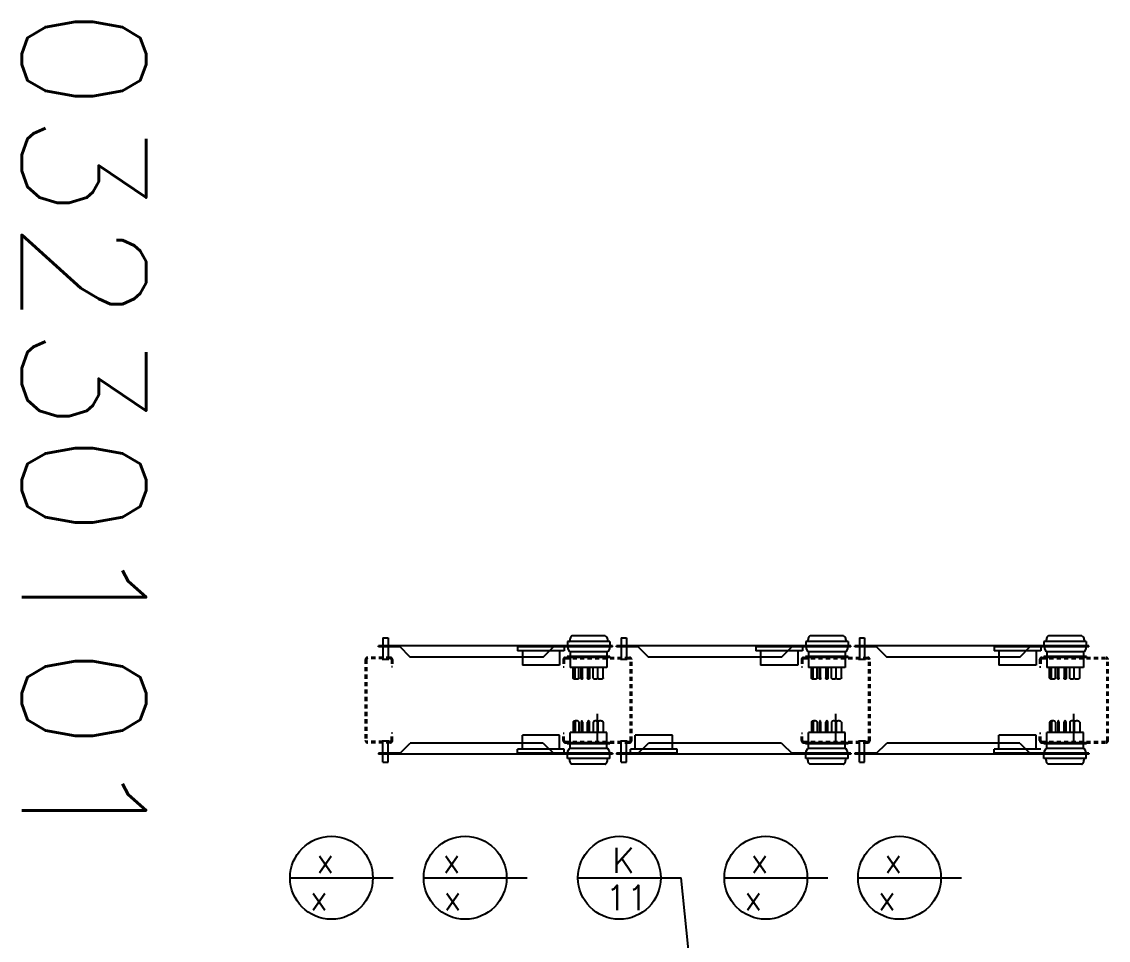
# Model space of a CAD drawing. Extents: x 1 to 153, y 1 to 83.
# Drawn here: x 1.29 to 34.07, y 45.42 to 73.12 of the extents above; entities that cross this region are included whole.
import ezdxf

# ---------------------------------------------------------------- set-up
doc = ezdxf.new("R2010")
doc.units = 0
doc.header["$MEASUREMENT"] = 0
doc.linetypes.add('HIDDEN2', pattern=[0.1875, 0.125, -0.0625])
for name, color, linetype in [('DIM', 1, 'CONTINUOUS'), ('HATCH', 2, 'CONTINUOUS'), ('HIDDEN2', 6, 'HIDDEN2'), ('OBJECT', 3, 'CONTINUOUS'), ('TEXT', 2, 'CONTINUOUS')]:
    doc.layers.add(name, color=color, linetype=linetype)
doc.styles.add('SIMPLEX', font='SIMPLEX')
doc.dimstyles.get("Standard").update_dxf_attribs({"dimtxt": 0.18, "dimasz": 0.18, "dimexe": 0.18, "dimexo": 0.0625, "dimgap": 0.09, "dimtad": 0, "dimtih": 1, "dimtoh": 1, "dimdec": 4, "dimzin": 0, "dimdsep": 46, "dimtxsty": 'STANDARD', "dimcen": 0.09, "dimadec": 0, "dimazin": 0, "dimtfac": 1, "dimtdec": 4, "dimtofl": 0, "dimtmove": 0, "dimatfit": 3, "dimfxl": 1, "dimtolj": 1, "dimtzin": 0, "dimarcsym": 0})

msp = doc.modelspace()

# ---------------------------------------------------------------- linework, layer by layer
at = {"layer": 'DIM'}
for p, q in [((12.193, 54.537), (12.193, 53.912)), ((12.193, 54.537), (12.349, 54.537)), ((12.349, 54.537), (12.349, 53.912)), ((19.381, 54.537), (19.537, 54.537)), ((19.381, 54.537), (19.381, 53.912)), ((19.537, 54.537), (19.537, 53.912)), ((26.568, 54.537), (26.724, 54.537)), ((26.568, 54.537), (26.568, 53.912)), ((26.724, 54.537), (26.724, 53.912)), ((16.254, 54.266), (16.254, 54.146)), ((17.664, 54.266), (16.254, 54.266)), ((17.664, 54.146), (16.254, 54.146)), ((16.397, 54.146), (16.397, 53.716)), ((17.522, 54.146), (17.522, 53.716)), ((17.664, 54.266), (17.664, 54.146)), ((24.852, 54.266), (23.442, 54.266)), ((23.442, 54.266), (23.442, 54.146)), ((24.852, 54.146), (23.442, 54.146)), ((23.584, 54.146), (23.584, 53.716)), ((24.709, 54.146), (24.709, 53.716)), ((24.852, 54.266), (24.852, 54.146)), ((32.039, 54.266), (30.629, 54.266)), ((30.629, 54.266), (30.629, 54.146)), ((32.039, 54.146), (30.629, 54.146)), ((30.772, 54.146), (30.772, 53.716)), ((31.897, 54.146), (31.897, 53.716)), ((32.039, 54.266), (32.039, 54.146)), ((12.168, 53.912), (12.168, 53.892)), ((12.168, 53.892), (12.374, 53.892)), ((12.374, 53.912), (12.374, 53.892)), ((19.356, 53.912), (19.356, 53.892)), ((19.356, 53.892), (19.562, 53.892)), ((19.562, 53.912), (19.562, 53.892)), ((26.543, 53.912), (26.543, 53.892)), ((26.543, 53.892), (26.749, 53.892)), ((26.749, 53.912), (26.749, 53.892)), ((17.522, 53.716), (16.397, 53.716)), ((24.709, 53.716), (23.584, 53.716)), ((31.897, 53.716), (30.772, 53.716)), ((16.397, 51.178), (16.397, 51.608)), ((17.522, 51.608), (16.397, 51.608)), ((17.522, 51.178), (17.522, 51.608)), ((20.928, 51.608), (19.803, 51.608)), ((19.803, 51.178), (19.803, 51.608)), ((20.928, 51.178), (20.928, 51.608)), ((31.897, 51.608), (30.772, 51.608)), ((30.772, 51.178), (30.772, 51.608)), ((31.897, 51.178), (31.897, 51.608)), ((12.168, 51.432), (12.374, 51.432)), ((12.168, 51.412), (12.168, 51.432)), ((12.193, 50.787), (12.193, 51.412)), ((12.349, 50.787), (12.349, 51.412)), ((12.374, 51.412), (12.374, 51.432)), ((16.254, 51.058), (16.254, 51.178)), ((17.664, 51.178), (16.254, 51.178)), ((17.664, 51.058), (17.664, 51.178)), ((19.356, 51.412), (19.356, 51.432)), ((19.356, 51.432), (19.562, 51.432)), ((19.381, 50.787), (19.381, 51.412)), ((19.537, 50.787), (19.537, 51.412)), ((19.562, 51.412), (19.562, 51.432)), ((21.071, 51.178), (19.661, 51.178)), ((19.661, 51.058), (19.661, 51.178)), ((21.071, 51.058), (21.071, 51.178)), ((26.543, 51.432), (26.749, 51.432)), ((26.543, 51.412), (26.543, 51.432)), ((26.568, 50.787), (26.568, 51.412)), ((26.724, 50.787), (26.724, 51.412)), ((26.749, 51.412), (26.749, 51.432)), ((32.039, 51.178), (30.629, 51.178)), ((30.629, 51.058), (30.629, 51.178)), ((17.664, 51.058), (16.254, 51.058)), ((21.071, 51.058), (19.661, 51.058)), ((32.039, 51.058), (30.629, 51.058)), ((12.193, 50.787), (12.349, 50.787)), ((19.381, 50.787), (19.537, 50.787)), ((26.568, 50.787), (26.724, 50.787))]:
    msp.add_line(p, q, dxfattribs=at)
at = {"layer": 'HATCH'}
for p, q in [((18.662, 51.393), (18.662, 52.244)), ((25.85, 51.393), (25.85, 52.244)), ((33.037, 51.393), (33.037, 52.244))]:
    msp.add_line(p, q, dxfattribs=at)
at = {"layer": 'HIDDEN2'}
for p, q in [((11.66, 53.882), (11.66, 51.442)), ((11.696, 53.882), (11.696, 51.442)), ((12.416, 53.948), (11.726, 53.948)), ((12.416, 53.912), (11.726, 53.912)), ((12.446, 53.882), (12.446, 53.662)), ((12.482, 53.882), (12.482, 53.662)), ((17.626, 53.882), (17.626, 53.662)), ((17.662, 53.882), (17.662, 53.662)), ((17.692, 53.948), (19.632, 53.948)), ((17.692, 53.912), (19.632, 53.912)), ((19.662, 51.442), (19.662, 53.882)), ((19.698, 51.442), (19.698, 53.882)), ((24.814, 53.882), (24.814, 53.662)), ((24.85, 53.882), (24.85, 53.662)), ((24.88, 53.948), (26.82, 53.948)), ((24.88, 53.912), (26.82, 53.912)), ((26.85, 51.442), (26.85, 53.882)), ((26.886, 51.442), (26.886, 53.882)), ((32.001, 53.882), (32.001, 53.662)), ((32.037, 53.882), (32.037, 53.662)), ((32.067, 53.948), (34.007, 53.948)), ((32.067, 53.912), (34.007, 53.912)), ((34.037, 51.442), (34.037, 53.882)), ((34.073, 51.442), (34.073, 53.882)), ((12.482, 53.662), (12.446, 53.662)), ((17.626, 53.662), (17.662, 53.662)), ((24.814, 53.662), (24.85, 53.662)), ((32.001, 53.662), (32.037, 53.662)), ((12.446, 51.442), (12.446, 51.662)), ((12.482, 51.662), (12.446, 51.662)), ((12.482, 51.442), (12.482, 51.662)), ((17.626, 51.442), (17.626, 51.662)), ((17.626, 51.662), (17.662, 51.662)), ((17.662, 51.442), (17.662, 51.662)), ((24.814, 51.662), (24.85, 51.662)), ((24.814, 51.442), (24.814, 51.662)), ((24.85, 51.442), (24.85, 51.662)), ((32.001, 51.662), (32.037, 51.662)), ((32.001, 51.442), (32.001, 51.662)), ((32.037, 51.442), (32.037, 51.662)), ((12.416, 51.412), (11.726, 51.412)), ((12.416, 51.376), (11.726, 51.376)), ((17.692, 51.412), (19.632, 51.412)), ((17.692, 51.376), (19.632, 51.376)), ((24.88, 51.412), (26.82, 51.412)), ((24.88, 51.376), (26.82, 51.376)), ((32.067, 51.412), (34.007, 51.412)), ((32.067, 51.376), (34.007, 51.376))]:
    msp.add_line(p, q, dxfattribs=at)
for centre, radius, start, end in [((11.726, 53.882), 0.066, 90, 180), ((11.726, 53.882), 0.03, 90, 180), ((12.416, 53.882), 0.066, 0, 90), ((12.416, 53.882), 0.03, 0, 90), ((17.692, 53.882), 0.066, 90, 180), ((17.692, 53.882), 0.03, 90, 180), ((19.632, 53.882), 0.066, 0, 90), ((19.632, 53.882), 0.03, 0, 90), ((24.88, 53.882), 0.066, 90, 180), ((24.88, 53.882), 0.03, 90, 180), ((26.82, 53.882), 0.066, 0, 90), ((26.82, 53.882), 0.03, 0, 90), ((32.067, 53.882), 0.066, 90, 180), ((32.067, 53.882), 0.03, 90, 180), ((34.007, 53.882), 0.066, 0, 90), ((34.007, 53.882), 0.03, 0, 90), ((11.726, 51.442), 0.066, 180, 270), ((11.726, 51.442), 0.03, 180, 270), ((12.416, 51.442), 0.03, 270, 0), ((12.416, 51.442), 0.066, 270, 0), ((17.692, 51.442), 0.066, 180, 270), ((17.692, 51.442), 0.03, 180, 270), ((19.632, 51.442), 0.03, 270, 0), ((19.632, 51.442), 0.066, 270, 0), ((24.88, 51.442), 0.066, 180, 270), ((24.88, 51.442), 0.03, 180, 270), ((26.82, 51.442), 0.066, 270, 0), ((26.82, 51.442), 0.03, 270, 0), ((32.067, 51.442), 0.066, 180, 270), ((32.067, 51.442), 0.03, 180, 270), ((34.007, 51.442), 0.066, 270, 0), ((34.007, 51.442), 0.03, 270, 0)]:
    msp.add_arc(centre, radius, start, end, dxfattribs=at)
at = {"layer": 'OBJECT'}
for p, q in [((19.036, 54.426), (17.757, 54.426)), ((17.757, 54.426), (17.757, 54.296)), ((18.897, 54.596), (17.897, 54.596)), ((19.036, 54.426), (19.036, 54.296)), ((26.224, 54.426), (24.945, 54.426)), ((24.945, 54.426), (24.945, 54.296)), ((26.084, 54.596), (25.084, 54.596)), ((26.224, 54.426), (26.224, 54.296)), ((32.132, 54.426), (32.132, 54.296)), ((33.411, 54.426), (32.132, 54.426)), ((33.272, 54.596), (32.272, 54.596)), ((33.411, 54.426), (33.411, 54.296)), ((19.116, 54.296), (12.053, 54.296)), ((12.053, 54.266), (12.053, 54.296)), ((12.708, 54.266), (12.053, 54.266)), ((12.678, 54.296), (13.016, 53.958)), ((17.028, 53.958), (17.366, 54.296)), ((19.116, 54.266), (17.336, 54.266)), ((17.772, 54.266), (17.772, 54.206)), ((17.772, 54.206), (17.822, 54.119)), ((18.972, 54.119), (17.822, 54.119)), ((17.845, 54.119), (17.845, 53.979)), ((18.949, 54.119), (18.949, 53.979)), ((19.022, 54.206), (18.972, 54.119)), ((19.022, 54.266), (19.022, 54.206)), ((19.022, 54.266), (19.022, 54.206)), ((19.116, 54.266), (19.116, 54.296)), ((26.303, 54.296), (19.241, 54.296)), ((19.241, 54.266), (19.241, 54.296)), ((19.896, 54.266), (19.241, 54.266)), ((19.866, 54.296), (20.204, 53.958)), ((24.215, 53.958), (24.553, 54.296)), ((26.303, 54.266), (24.523, 54.266)), ((24.959, 54.266), (24.959, 54.206)), ((24.959, 54.206), (25.009, 54.119)), ((26.159, 54.119), (25.009, 54.119)), ((25.032, 54.119), (25.032, 53.979)), ((26.136, 54.119), (26.136, 53.979)), ((26.209, 54.206), (26.159, 54.119)), ((26.209, 54.266), (26.209, 54.206)), ((26.303, 54.266), (26.303, 54.296)), ((33.491, 54.296), (26.428, 54.296)), ((26.428, 54.266), (26.428, 54.296)), ((27.083, 54.266), (26.428, 54.266)), ((27.053, 54.296), (27.391, 53.958)), ((31.403, 53.958), (31.741, 54.296)), ((33.491, 54.266), (31.711, 54.266)), ((32.147, 54.266), (32.147, 54.206)), ((32.147, 54.206), (32.197, 54.119)), ((33.347, 54.119), (32.197, 54.119)), ((32.22, 54.119), (32.22, 53.979)), ((33.324, 54.119), (33.324, 53.979)), ((33.397, 54.206), (33.347, 54.119)), ((33.397, 54.266), (33.397, 54.206)), ((33.491, 54.266), (33.491, 54.296)), ((17.028, 53.958), (13.016, 53.958)), ((19.04, 53.979), (17.754, 53.979)), ((17.754, 53.979), (17.754, 53.948)), ((19.04, 53.948), (17.754, 53.948)), ((17.845, 53.948), (17.845, 53.64)), ((18.949, 53.948), (18.949, 53.64)), ((19.04, 53.979), (19.04, 53.948)), ((24.215, 53.958), (20.204, 53.958)), ((26.227, 53.979), (24.941, 53.979)), ((24.941, 53.979), (24.941, 53.948)), ((26.227, 53.948), (24.941, 53.948)), ((25.032, 53.948), (25.032, 53.64)), ((26.136, 53.948), (26.136, 53.64)), ((26.227, 53.979), (26.227, 53.948)), ((31.403, 53.958), (27.391, 53.958)), ((32.129, 53.979), (32.129, 53.948)), ((33.415, 53.979), (32.129, 53.979)), ((33.415, 53.948), (32.129, 53.948)), ((32.22, 53.948), (32.22, 53.64)), ((33.324, 53.948), (33.324, 53.64)), ((33.415, 53.979), (33.415, 53.948)), ((18.949, 53.64), (17.845, 53.64)), ((17.93, 53.33), (17.93, 53.64)), ((17.987, 53.33), (17.987, 53.64)), ((18.103, 53.33), (18.103, 53.64)), ((18.174, 53.33), (18.174, 53.64)), ((18.208, 53.33), (18.208, 53.64)), ((18.367, 53.64), (18.367, 53.33)), ((18.427, 53.64), (18.427, 53.33)), ((18.538, 53.33), (18.538, 53.64)), ((18.672, 53.33), (18.672, 53.64)), ((18.836, 53.33), (18.836, 53.64)), ((26.136, 53.64), (25.032, 53.64)), ((25.117, 53.33), (25.117, 53.64)), ((25.174, 53.33), (25.174, 53.64)), ((25.291, 53.33), (25.291, 53.64)), ((25.362, 53.33), (25.362, 53.64)), ((25.395, 53.33), (25.395, 53.64)), ((25.554, 53.64), (25.554, 53.33)), ((25.614, 53.64), (25.614, 53.33)), ((25.725, 53.33), (25.725, 53.64)), ((25.86, 53.33), (25.86, 53.64)), ((26.023, 53.33), (26.023, 53.64)), ((33.324, 53.64), (32.22, 53.64)), ((32.305, 53.33), (32.305, 53.64)), ((32.362, 53.33), (32.362, 53.64)), ((32.478, 53.33), (32.478, 53.64)), ((32.549, 53.33), (32.549, 53.64)), ((32.583, 53.33), (32.583, 53.64)), ((32.742, 53.64), (32.742, 53.33)), ((32.802, 53.64), (32.802, 53.33)), ((32.913, 53.33), (32.913, 53.64)), ((33.047, 53.33), (33.047, 53.64)), ((33.211, 53.33), (33.211, 53.64)), ((17.93, 51.993), (17.93, 51.684)), ((17.987, 51.993), (17.987, 51.684)), ((18.103, 51.993), (18.103, 51.684)), ((18.174, 51.993), (18.174, 51.684)), ((18.208, 51.993), (18.208, 51.684)), ((18.367, 51.684), (18.367, 51.993)), ((18.427, 51.684), (18.427, 51.993)), ((18.538, 51.993), (18.538, 51.684)), ((18.672, 51.993), (18.672, 51.684)), ((18.836, 51.993), (18.836, 51.684)), ((25.117, 51.993), (25.117, 51.684)), ((25.174, 51.993), (25.174, 51.684)), ((25.291, 51.993), (25.291, 51.684)), ((25.362, 51.993), (25.362, 51.684)), ((25.395, 51.993), (25.395, 51.684)), ((25.554, 51.684), (25.554, 51.993)), ((25.614, 51.684), (25.614, 51.993)), ((25.725, 51.993), (25.725, 51.684)), ((25.86, 51.993), (25.86, 51.684)), ((26.023, 51.993), (26.023, 51.684)), ((32.305, 51.993), (32.305, 51.684)), ((32.362, 51.993), (32.362, 51.684)), ((32.478, 51.993), (32.478, 51.684)), ((32.549, 51.993), (32.549, 51.684)), ((32.583, 51.993), (32.583, 51.684)), ((32.742, 51.684), (32.742, 51.993)), ((32.802, 51.684), (32.802, 51.993)), ((32.913, 51.993), (32.913, 51.684)), ((33.047, 51.993), (33.047, 51.684)), ((33.211, 51.993), (33.211, 51.684)), ((18.949, 51.684), (17.845, 51.684)), ((17.845, 51.376), (17.845, 51.684)), ((18.949, 51.376), (18.949, 51.684)), ((26.136, 51.684), (25.032, 51.684)), ((25.032, 51.376), (25.032, 51.684)), ((26.136, 51.376), (26.136, 51.684)), ((33.324, 51.684), (32.22, 51.684)), ((32.22, 51.376), (32.22, 51.684)), ((33.324, 51.376), (33.324, 51.684)), ((12.678, 51.028), (13.016, 51.366)), ((17.028, 51.366), (13.016, 51.366)), ((17.028, 51.366), (17.366, 51.028)), ((19.04, 51.376), (17.754, 51.376)), ((17.754, 51.345), (17.754, 51.376)), ((19.04, 51.345), (17.754, 51.345)), ((17.772, 51.118), (17.822, 51.205)), ((18.972, 51.205), (17.822, 51.205)), ((17.845, 51.205), (17.845, 51.345)), ((18.949, 51.205), (18.949, 51.345)), ((19.022, 51.118), (18.972, 51.205)), ((19.04, 51.345), (19.04, 51.376)), ((19.866, 51.028), (20.204, 51.366)), ((24.215, 51.366), (20.204, 51.366)), ((24.215, 51.366), (24.553, 51.028)), ((26.227, 51.376), (24.941, 51.376)), ((24.941, 51.345), (24.941, 51.376)), ((26.227, 51.345), (24.941, 51.345)), ((24.959, 51.118), (25.009, 51.205)), ((26.159, 51.205), (25.009, 51.205)), ((25.032, 51.205), (25.032, 51.345)), ((26.136, 51.205), (26.136, 51.345)), ((26.209, 51.118), (26.159, 51.205)), ((26.227, 51.345), (26.227, 51.376)), ((27.053, 51.028), (27.391, 51.366)), ((31.403, 51.366), (27.391, 51.366)), ((31.403, 51.366), (31.741, 51.028)), ((33.415, 51.376), (32.129, 51.376)), ((32.129, 51.345), (32.129, 51.376)), ((33.415, 51.345), (32.129, 51.345)), ((32.147, 51.118), (32.197, 51.205)), ((33.347, 51.205), (32.197, 51.205)), ((32.22, 51.205), (32.22, 51.345)), ((33.324, 51.205), (33.324, 51.345)), ((33.397, 51.118), (33.347, 51.205)), ((33.415, 51.345), (33.415, 51.376)), ((12.708, 51.058), (12.053, 51.058)), ((12.053, 51.058), (12.053, 51.028)), ((19.116, 51.028), (12.053, 51.028)), ((19.116, 51.058), (17.336, 51.058)), ((17.757, 50.898), (17.757, 51.028)), ((19.036, 50.898), (17.757, 50.898)), ((17.772, 51.058), (17.772, 51.118)), ((19.022, 51.058), (19.022, 51.118)), ((19.036, 50.898), (19.036, 51.028)), ((19.116, 51.058), (19.116, 51.028)), ((19.896, 51.058), (19.241, 51.058)), ((19.241, 51.058), (19.241, 51.028)), ((26.303, 51.028), (19.241, 51.028)), ((26.303, 51.058), (24.523, 51.058)), ((24.945, 50.898), (24.945, 51.028)), ((26.224, 50.898), (24.945, 50.898)), ((24.959, 51.058), (24.959, 51.118)), ((26.209, 51.058), (26.209, 51.118)), ((26.224, 50.898), (26.224, 51.028)), ((26.303, 51.058), (26.303, 51.028)), ((27.083, 51.058), (26.428, 51.058)), ((26.428, 51.058), (26.428, 51.028)), ((33.491, 51.028), (26.428, 51.028)), ((33.491, 51.058), (31.711, 51.058)), ((32.132, 50.898), (32.132, 51.028)), ((33.411, 50.898), (32.132, 50.898)), ((32.147, 51.058), (32.147, 51.118)), ((33.397, 51.058), (33.397, 51.118)), ((33.411, 50.898), (33.411, 51.028)), ((33.491, 51.058), (33.491, 51.028)), ((18.897, 50.728), (17.897, 50.728)), ((26.084, 50.728), (25.084, 50.728)), ((33.272, 50.728), (32.272, 50.728))]:
    msp.add_line(p, q, dxfattribs=at)
for points in [[(17.897, 54.596, 0.191486), (17.873, 54.586, 0.100501), (17.846, 54.547, 0.058474), (17.831, 54.498, 0.044961), (17.824, 54.431, 0.003331), (17.825, 54.426, 0.058474)], [(18.897, 54.596, -0.191486), (18.921, 54.586, -0.100501), (18.948, 54.547, -0.058474), (18.963, 54.498, -0.044961), (18.969, 54.431, -0.003331), (18.969, 54.426, -0.058474)], [(25.084, 54.596, 0.191486), (25.061, 54.586, 0.100501), (25.033, 54.547, 0.058474), (25.018, 54.498, 0.044961), (25.012, 54.431, 0.003331), (25.012, 54.426, 0.058474)], [(26.084, 54.596, -0.191486), (26.108, 54.586, -0.100501), (26.136, 54.547, -0.058474), (26.151, 54.498, -0.044961), (26.157, 54.431, -0.003331), (26.157, 54.426, -0.058474)], [(32.272, 54.596, 0.191486), (32.248, 54.586, 0.100501), (32.221, 54.547, 0.058474), (32.206, 54.498, 0.044961), (32.199, 54.431, 0.003331), (32.2, 54.426, 0.058474)], [(33.272, 54.596, -0.191486), (33.296, 54.586, -0.100501), (33.323, 54.547, -0.058474), (33.338, 54.498, -0.044961), (33.344, 54.431, -0.003331), (33.344, 54.426, -0.058474)], [(18.031, 53.291, -0.031488), (18.011, 53.29, -0.051244), (17.978, 53.293, -0.065095), (17.953, 53.301, -0.10427), (17.935, 53.316, -0.174337), (17.93, 53.33, -0.174337)], [(18.103, 53.33, -0.134745), (18.099, 53.316, -0.106867), (18.086, 53.302, -0.082148), (18.068, 53.293, -0.070451), (18.045, 53.29, -0.070451), (18.022, 53.293, -0.082148), (18.004, 53.302, -0.106867), (17.991, 53.316, -0.134745), (17.987, 53.33, -0.134745)], [(18.208, 53.33, -0.042416), (18.207, 53.314, -0.055653), (18.203, 53.302, -0.098412), (18.197, 53.292, -0.19919), (18.191, 53.29, -0.19919), (18.186, 53.292, -0.098412), (18.179, 53.302, -0.055653), (18.176, 53.314, -0.042416), (18.174, 53.33, -0.042416)], [(18.397, 53.29, -0.128486), (18.386, 53.293, -0.10628), (18.376, 53.302, -0.085017), (18.369, 53.314, -0.074354), (18.367, 53.33, -0.074354)], [(18.427, 53.33, -0.074354), (18.424, 53.314, -0.085017), (18.418, 53.302, -0.10628), (18.408, 53.293, -0.128486), (18.397, 53.29, -0.128486)], [(18.672, 53.33, -0.151439), (18.668, 53.316, -0.106984), (18.652, 53.302, -0.074682), (18.632, 53.293, -0.061357), (18.605, 53.29, -0.061357), (18.578, 53.293, -0.074682), (18.557, 53.302, -0.106984), (18.542, 53.316, -0.151439), (18.538, 53.33, -0.151439)], [(18.836, 53.33, -0.177686), (18.831, 53.317, -0.103638), (18.811, 53.302, -0.063764), (18.786, 53.293, -0.049942), (18.752, 53.29, -0.049942), (18.719, 53.293, -0.063764), (18.694, 53.302, -0.103638), (18.674, 53.317, -0.177686), (18.669, 53.33, -0.177686)], [(25.219, 53.291, -0.031488), (25.198, 53.29, -0.051244), (25.166, 53.293, -0.065095), (25.141, 53.301, -0.10427), (25.122, 53.316, -0.174337), (25.117, 53.33, -0.174337)], [(25.291, 53.33, -0.134745), (25.287, 53.316, -0.106867), (25.274, 53.302, -0.082148), (25.256, 53.293, -0.070451), (25.233, 53.29, -0.070451), (25.21, 53.293, -0.082148), (25.192, 53.302, -0.106867), (25.178, 53.316, -0.134745), (25.174, 53.33, -0.134745)], [(25.395, 53.33, -0.042416), (25.394, 53.314, -0.055653), (25.391, 53.302, -0.098412), (25.384, 53.292, -0.19919), (25.379, 53.29, -0.19919), (25.373, 53.292, -0.098412), (25.367, 53.302, -0.055653), (25.363, 53.314, -0.042416), (25.362, 53.33, -0.042416)], [(25.584, 53.29, -0.128486), (25.573, 53.293, -0.10628), (25.563, 53.302, -0.085017), (25.557, 53.314, -0.074354), (25.554, 53.33, -0.074354)], [(25.614, 53.33, -0.074354), (25.612, 53.314, -0.085017), (25.606, 53.302, -0.10628), (25.595, 53.293, -0.128486), (25.584, 53.29, -0.128486)], [(25.86, 53.33, -0.151439), (25.855, 53.316, -0.106984), (25.84, 53.302, -0.074682), (25.819, 53.293, -0.061357), (25.792, 53.29, -0.061357), (25.765, 53.293, -0.074682), (25.745, 53.302, -0.106984), (25.73, 53.316, -0.151439), (25.725, 53.33, -0.151439)], [(26.023, 53.33, -0.177686), (26.018, 53.317, -0.103638), (25.999, 53.302, -0.063764), (25.974, 53.293, -0.049942), (25.94, 53.29, -0.049942), (25.906, 53.293, -0.063764), (25.881, 53.302, -0.103638), (25.862, 53.317, -0.177686), (25.857, 53.33, -0.177686)], [(32.406, 53.291, -0.031488), (32.386, 53.29, -0.051244), (32.353, 53.293, -0.065095), (32.328, 53.301, -0.10427), (32.31, 53.316, -0.174337), (32.305, 53.33, -0.174337)], [(32.478, 53.33, -0.134745), (32.474, 53.316, -0.106867), (32.461, 53.302, -0.082148), (32.443, 53.293, -0.070451), (32.42, 53.29, -0.070451), (32.397, 53.293, -0.082148), (32.379, 53.302, -0.106867), (32.366, 53.316, -0.134745), (32.362, 53.33, -0.134745)], [(32.583, 53.33, -0.042416), (32.582, 53.314, -0.055653), (32.578, 53.302, -0.098412), (32.572, 53.292, -0.19919), (32.566, 53.29, -0.19919), (32.561, 53.292, -0.098412), (32.554, 53.302, -0.055653), (32.551, 53.314, -0.042416), (32.549, 53.33, -0.042416)], [(32.772, 53.29, -0.128486), (32.761, 53.293, -0.10628), (32.751, 53.302, -0.085017), (32.744, 53.314, -0.074354), (32.742, 53.33, -0.074354)], [(32.802, 53.33, -0.074354), (32.799, 53.314, -0.085017), (32.793, 53.302, -0.10628), (32.783, 53.293, -0.128486), (32.772, 53.29, -0.128486)], [(33.047, 53.33, -0.151439), (33.043, 53.316, -0.106984), (33.027, 53.302, -0.074682), (33.007, 53.293, -0.061357), (32.98, 53.29, -0.061357), (32.953, 53.293, -0.074682), (32.932, 53.302, -0.106984), (32.917, 53.316, -0.151439), (32.913, 53.33, -0.151439)], [(33.211, 53.33, -0.177686), (33.206, 53.317, -0.103638), (33.186, 53.302, -0.063764), (33.161, 53.293, -0.049942), (33.127, 53.29, -0.049942), (33.094, 53.293, -0.063764), (33.069, 53.302, -0.103638), (33.049, 53.317, -0.177686), (33.044, 53.33, -0.177686)], [(18.031, 52.032, 0.031488), (18.011, 52.034, 0.051244), (17.978, 52.03, 0.065095), (17.953, 52.022, 0.10427), (17.935, 52.007, 0.174337), (17.93, 51.993, 0.174337)], [(18.103, 51.993, 0.134745), (18.099, 52.008, 0.106867), (18.086, 52.022, 0.082148), (18.068, 52.03, 0.070451), (18.045, 52.034, 0.070451), (18.022, 52.03, 0.082148), (18.004, 52.022, 0.106867), (17.991, 52.008, 0.134745), (17.987, 51.993, 0.134745)], [(18.208, 51.993, 0.042416), (18.207, 52.01, 0.055653), (18.203, 52.022, 0.098412), (18.197, 52.031, 0.19919), (18.191, 52.034, 0.19919), (18.186, 52.031, 0.098412), (18.179, 52.022, 0.055653), (18.176, 52.01, 0.042416), (18.174, 51.993, 0.042416)], [(18.397, 52.034, 0.128486), (18.386, 52.031, 0.10628), (18.376, 52.022, 0.085017), (18.369, 52.009, 0.074354), (18.367, 51.993, 0.074354)], [(18.427, 51.993, 0.074354), (18.424, 52.009, 0.085017), (18.418, 52.022, 0.10628), (18.408, 52.031, 0.128486), (18.397, 52.034, 0.128486)], [(18.672, 51.993, 0.151439), (18.668, 52.007, 0.106984), (18.652, 52.022, 0.074682), (18.632, 52.03, 0.061357), (18.605, 52.034, 0.061357), (18.578, 52.03, 0.074682), (18.557, 52.022, 0.106984), (18.542, 52.007, 0.151439), (18.538, 51.993, 0.151439)], [(18.836, 51.993, 0.177686), (18.831, 52.007, 0.103638), (18.811, 52.022, 0.063764), (18.786, 52.03, 0.049942), (18.752, 52.034, 0.049942), (18.719, 52.03, 0.063764), (18.694, 52.022, 0.103638), (18.674, 52.007, 0.177686), (18.669, 51.993, 0.177686)], [(25.219, 52.032, 0.031488), (25.198, 52.034, 0.051244), (25.166, 52.03, 0.065095), (25.141, 52.022, 0.10427), (25.122, 52.007, 0.174337), (25.117, 51.993, 0.174337)], [(25.291, 51.993, 0.134745), (25.287, 52.008, 0.106867), (25.274, 52.022, 0.082148), (25.256, 52.03, 0.070451), (25.233, 52.034, 0.070451), (25.21, 52.03, 0.082148), (25.192, 52.022, 0.106867), (25.178, 52.008, 0.134745), (25.174, 51.993, 0.134745)], [(25.395, 51.993, 0.042416), (25.394, 52.01, 0.055653), (25.391, 52.022, 0.098412), (25.384, 52.031, 0.19919), (25.379, 52.034, 0.19919), (25.373, 52.031, 0.098412), (25.367, 52.022, 0.055653), (25.363, 52.01, 0.042416), (25.362, 51.993, 0.042416)], [(25.584, 52.034, 0.128486), (25.573, 52.031, 0.10628), (25.563, 52.022, 0.085017), (25.557, 52.009, 0.074354), (25.554, 51.993, 0.074354)], [(25.614, 51.993, 0.074354), (25.612, 52.009, 0.085017), (25.606, 52.022, 0.10628), (25.595, 52.031, 0.128486), (25.584, 52.034, 0.128486)], [(25.86, 51.993, 0.151439), (25.855, 52.007, 0.106984), (25.84, 52.022, 0.074682), (25.819, 52.03, 0.061357), (25.792, 52.034, 0.061357), (25.765, 52.03, 0.074682), (25.745, 52.022, 0.106984), (25.73, 52.007, 0.151439), (25.725, 51.993, 0.151439)], [(26.023, 51.993, 0.177686), (26.018, 52.007, 0.103638), (25.999, 52.022, 0.063764), (25.974, 52.03, 0.049942), (25.94, 52.034, 0.049942), (25.906, 52.03, 0.063764), (25.881, 52.022, 0.103638), (25.862, 52.007, 0.177686), (25.857, 51.993, 0.177686)], [(32.406, 52.032, 0.031488), (32.386, 52.034, 0.051244), (32.353, 52.03, 0.065095), (32.328, 52.022, 0.10427), (32.31, 52.007, 0.174337), (32.305, 51.993, 0.174337)], [(32.478, 51.993, 0.134745), (32.474, 52.008, 0.106867), (32.461, 52.022, 0.082148), (32.443, 52.03, 0.070451), (32.42, 52.034, 0.070451), (32.397, 52.03, 0.082148), (32.379, 52.022, 0.106867), (32.366, 52.008, 0.134745), (32.362, 51.993, 0.134745)], [(32.583, 51.993, 0.042416), (32.582, 52.01, 0.055653), (32.578, 52.022, 0.098412), (32.572, 52.031, 0.19919), (32.566, 52.034, 0.19919), (32.561, 52.031, 0.098412), (32.554, 52.022, 0.055653), (32.551, 52.01, 0.042416), (32.549, 51.993, 0.042416)], [(32.772, 52.034, 0.128486), (32.761, 52.031, 0.10628), (32.751, 52.022, 0.085017), (32.744, 52.009, 0.074354), (32.742, 51.993, 0.074354)], [(32.802, 51.993, 0.074354), (32.799, 52.009, 0.085017), (32.793, 52.022, 0.10628), (32.783, 52.031, 0.128486), (32.772, 52.034, 0.128486)], [(33.047, 51.993, 0.151439), (33.043, 52.007, 0.106984), (33.027, 52.022, 0.074682), (33.007, 52.03, 0.061357), (32.98, 52.034, 0.061357), (32.953, 52.03, 0.074682), (32.932, 52.022, 0.106984), (32.917, 52.007, 0.151439), (32.913, 51.993, 0.151439)], [(33.211, 51.993, 0.177686), (33.206, 52.007, 0.103638), (33.186, 52.022, 0.063764), (33.161, 52.03, 0.049942), (33.127, 52.034, 0.049942), (33.094, 52.03, 0.063764), (33.069, 52.022, 0.103638), (33.049, 52.007, 0.177686), (33.044, 51.993, 0.177686)], [(17.897, 50.728, -0.191486), (17.873, 50.737, -0.100501), (17.846, 50.776, -0.058474), (17.831, 50.826, -0.044961), (17.824, 50.893, -0.003331), (17.825, 50.898, -0.058474)], [(18.897, 50.728, 0.191486), (18.921, 50.737, 0.100501), (18.948, 50.776, 0.058474), (18.963, 50.826, 0.044961), (18.969, 50.893, 0.003331), (18.969, 50.898, 0.058474)], [(25.084, 50.728, -0.191486), (25.061, 50.737, -0.100501), (25.033, 50.776, -0.058474), (25.018, 50.826, -0.044961), (25.012, 50.893, -0.003331), (25.012, 50.898, -0.058474)], [(26.084, 50.728, 0.191486), (26.108, 50.737, 0.100501), (26.136, 50.776, 0.058474), (26.151, 50.826, 0.044961), (26.157, 50.893, 0.003331), (26.157, 50.898, 0.058474)], [(32.272, 50.728, -0.191486), (32.248, 50.737, -0.100501), (32.221, 50.776, -0.058474), (32.206, 50.826, -0.044961), (32.199, 50.893, -0.003331), (32.2, 50.898, -0.058474)], [(33.272, 50.728, 0.191486), (33.296, 50.737, 0.100501), (33.323, 50.776, 0.058474), (33.338, 50.826, 0.044961), (33.344, 50.893, 0.003331), (33.344, 50.898, 0.058474)]]:
    msp.add_lwpolyline(points, format="xyb", dxfattribs=at)
for points in [[(18.397, 53.31, -0.128486), (18.391, 53.311, -0.10628), (18.386, 53.316, -0.085017), (18.383, 53.322, -0.074354), (18.382, 53.33, -0.074354), (18.383, 53.338, -0.085017), (18.386, 53.345, -0.10628), (18.391, 53.349, -0.128486), (18.397, 53.351, -0.128486), (18.402, 53.349, -0.10628), (18.407, 53.345, -0.085017), (18.411, 53.338, -0.074354), (18.412, 53.33, -0.074354), (18.411, 53.322, -0.085017), (18.407, 53.316, -0.10628), (18.402, 53.311, -0.128486)], [(25.584, 53.31, -0.128486), (25.579, 53.311, -0.10628), (25.574, 53.316, -0.085017), (25.571, 53.322, -0.074354), (25.569, 53.33, -0.074354), (25.571, 53.338, -0.085017), (25.574, 53.345, -0.10628), (25.579, 53.349, -0.128486), (25.584, 53.351, -0.128486), (25.59, 53.349, -0.10628), (25.595, 53.345, -0.085017), (25.598, 53.338, -0.074354), (25.599, 53.33, -0.074354), (25.598, 53.322, -0.085017), (25.595, 53.316, -0.10628), (25.59, 53.311, -0.128486)], [(32.772, 53.31, -0.128486), (32.766, 53.311, -0.10628), (32.761, 53.316, -0.085017), (32.758, 53.322, -0.074354), (32.757, 53.33, -0.074354), (32.758, 53.338, -0.085017), (32.761, 53.345, -0.10628), (32.766, 53.349, -0.128486), (32.772, 53.351, -0.128486), (32.777, 53.349, -0.10628), (32.782, 53.345, -0.085017), (32.786, 53.338, -0.074354), (32.787, 53.33, -0.074354), (32.786, 53.322, -0.085017), (32.782, 53.316, -0.10628), (32.777, 53.311, -0.128486)], [(18.397, 52.013, 0.128486), (18.391, 52.012, 0.10628), (18.386, 52.007, 0.085017), (18.383, 52.001, 0.074354), (18.382, 51.993, 0.074354), (18.383, 51.985, 0.085017), (18.386, 51.979, 0.10628), (18.391, 51.974, 0.128486), (18.397, 51.973, 0.128486), (18.402, 51.974, 0.10628), (18.407, 51.979, 0.085017), (18.411, 51.985, 0.074354), (18.412, 51.993, 0.074354), (18.411, 52.001, 0.085017), (18.407, 52.007, 0.10628), (18.402, 52.012, 0.128486)], [(25.584, 52.013, 0.128486), (25.579, 52.012, 0.10628), (25.574, 52.007, 0.085017), (25.571, 52.001, 0.074354), (25.569, 51.993, 0.074354), (25.571, 51.985, 0.085017), (25.574, 51.979, 0.10628), (25.579, 51.974, 0.128486), (25.584, 51.973, 0.128486), (25.59, 51.974, 0.10628), (25.595, 51.979, 0.085017), (25.598, 51.985, 0.074354), (25.599, 51.993, 0.074354), (25.598, 52.001, 0.085017), (25.595, 52.007, 0.10628), (25.59, 52.012, 0.128486)], [(32.772, 52.013, 0.128486), (32.766, 52.012, 0.10628), (32.761, 52.007, 0.085017), (32.758, 52.001, 0.074354), (32.757, 51.993, 0.074354), (32.758, 51.985, 0.085017), (32.761, 51.979, 0.10628), (32.766, 51.974, 0.128486), (32.772, 51.973, 0.128486), (32.777, 51.974, 0.10628), (32.782, 51.979, 0.085017), (32.786, 51.985, 0.074354), (32.787, 51.993, 0.074354), (32.786, 52.001, 0.085017), (32.782, 52.007, 0.10628), (32.777, 52.012, 0.128486)]]:
    msp.add_lwpolyline(points, format="xyb", close=True, dxfattribs=at)
at = {"layer": 'TEXT'}
for p, q in [((9.388, 47.303), (12.505, 47.303)), ((13.421, 47.303), (16.539, 47.303)), ((18.075, 47.303), (21.193, 47.303)), ((22.492, 47.303), (25.609, 47.303)), ((26.525, 47.303), (29.643, 47.303))]:
    msp.add_line(p, q, dxfattribs=at)
for centre in [(10.638, 47.303), (14.671, 47.303), (19.325, 47.303), (23.742, 47.303), (27.775, 47.303)]:
    msp.add_circle(centre, 1.25, dxfattribs=at)

# ---------------------------------------------------------------- texts
at = {"layer": 'OBJECT', "style": 'SIMPLEX'}
msp.add_text('03230101', height=3.75, rotation=270, dxfattribs=at).set_placement((1.295, 73.604))
at = {"layer": 'TEXT', "style": 'SIMPLEX'}
for s, p in [('K', (19.114, 47.453)), ('x', (10.178, 47.453)), ('x', (13.991, 47.453)), ('x', (23.282, 47.453)), ('x', (27.315, 47.453)), ('11', (18.907, 46.329)), ('x', (9.989, 46.329)), ('x', (14.023, 46.329)), ('x', (23.093, 46.329)), ('x', (27.126, 46.329))]:
    msp.add_text(s, height=0.75, dxfattribs=at).set_placement(p)

# ---------------------------------------------------------------- leaders
at = {"layer": 'TEXT'}
msp.add_leader([(21.893, 40.284), (21.193, 47.303)], dimstyle='STANDARD', override={"dimtxt": 0.1, "dimexo": 0.063, "dimgap": 0.1, "dimcen": 0.1, "dimclrd": 256, "dimclre": 256, "dimclrt": 256, "dimtfac": 0.8}, dxfattribs=at)

doc.saveas('drawing.dxf')
